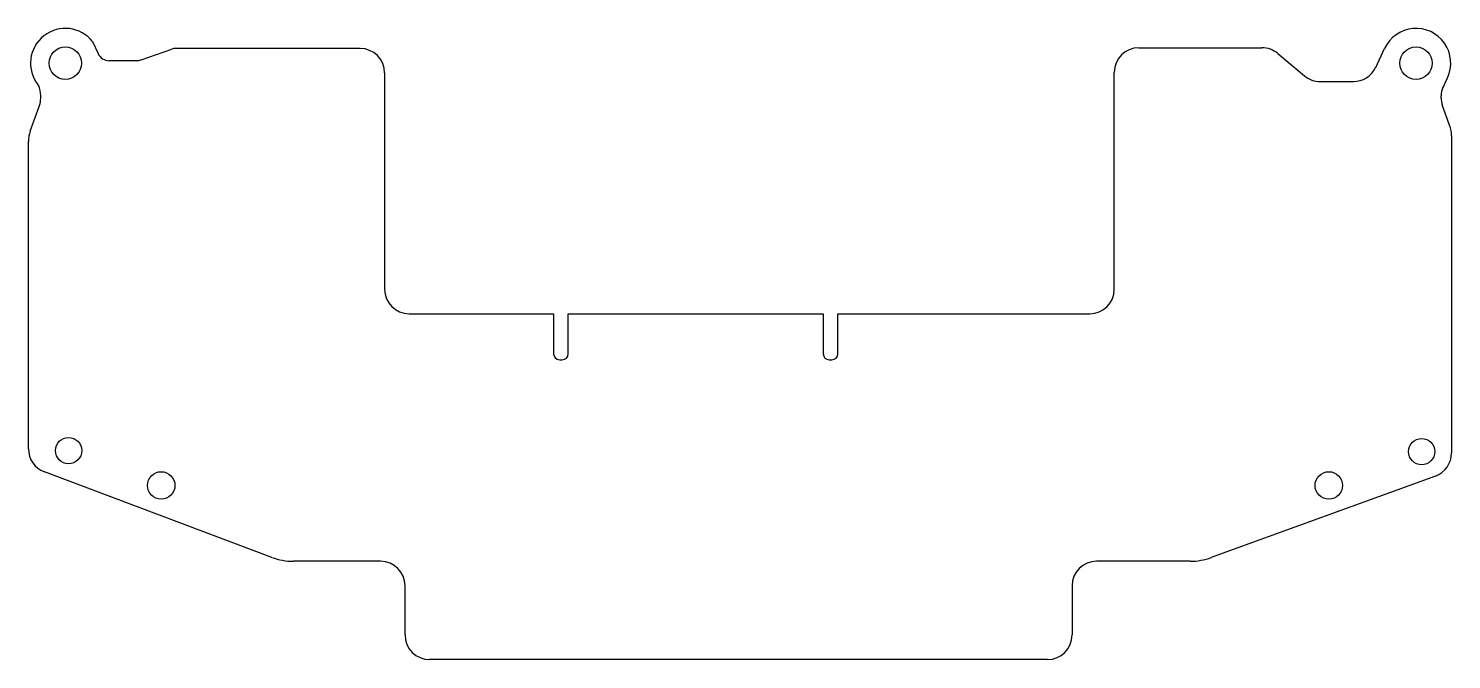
# Model space of a CAD drawing. Header units: millimetres. Extents: x -58 to 58, y -28 to 23.
import ezdxf

# ---------------------------------------------------------------- set-up
doc = ezdxf.new("R2010")
doc.units = ezdxf.units.MM
doc.layers.add('Sketch', color=7, linetype='CONTINUOUS')

msp = doc.modelspace()

# ---------------------------------------------------------------- linework, layer by layer
at = {"layer": 'Sketch'}
for p, q in [((-52.76, 22.15), (-52.3, 21.18)), ((-48.81, 20.66), (-46.31, 21.54)), ((-30.98, 21.6), (-45.98, 21.6)), ((32.42, 21.65), (42.44, 21.65)), ((43.73, 21.18), (45.89, 19.37)), ((51.7, 20.05), (52.41, 21.59)), ((-49.15, 20.6), (-51.4, 20.6)), ((-57.19, 18.65), (-57.16, 18.59)), ((-28.98, 19.6), (-28.98, 2)), ((30.42, 2), (30.42, 19.65)), ((47.18, 18.9), (49.88, 18.9)), ((57.18, 18.43), (57.54, 19.2)), ((-56.98, 17.56), (-56.98, 17.74)), ((57.02, 17.56), (57.02, 17.74)), ((-57.83, 14.87), (-57.1, 16.87)), ((57.72, 15.35), (57.12, 17)), ((-57.98, -11), (-57.98, 14.01)), ((57.87, 14.49), (57.87, -11.33)), ((-26.98, 0), (-15.23, 0)), ((-15.23, 0), (-15.23, -3.25)), ((-14.03, -3.25), (-14.03, 0)), ((-14.03, 0), (6.72, 0)), ((6.72, 0), (6.72, -3.25)), ((7.92, -3.25), (7.92, 0)), ((7.92, 0), (28.42, 0)), ((-14.73, -3.75), (-14.53, -3.75)), ((7.22, -3.75), (7.42, -3.75)), ((-38.17, -19.83), (-56.68, -12.87)), ((56.56, -13.21), (38.31, -19.85)), ((-29.32, -20.15), (-36.41, -20.15)), ((36.6, -20.15), (28.98, -20.15)), ((-27.32, -26.15), (-27.32, -22.15)), ((26.98, -22.15), (26.98, -26.15)), ((24.98, -28.15), (-25.32, -28.15))]:
    msp.add_line(p, q, dxfattribs=at)
for centre, radius in [((-54.98, 20.4), 1.32), ((54.98, 20.4), 1.32), ((-54.71, -11.14), 1.07), ((55.44, -11.22), 1.07), ((-47.17, -13.98), 1.12), ((47.88, -13.98), 1.12)]:
    msp.add_circle(centre, radius, dxfattribs=at)
for centre, radius, start, end in [((-54.98, 20.4), 2.83, 38.232, -141.768), ((54.98, 20.4), 2.83, -25, 155), ((-51.4, 21.6), 1, -155, -90), ((-45.98, 20.6), 1, 90, 109.4825), ((-30.98, 19.6), 2, 0, 90), ((32.42, 19.65), 2, 90, 180), ((42.44, 19.65), 2, 50, 90), ((-49.15, 21.6), 1, -90, -70.5175), ((49.88, 20.9), 2, -90, -25), ((-58.98, 17.74), 2, 0, 25), ((47.18, 20.9), 2, -130, -90), ((-58.98, 17.56), 2, -20, 0), ((58.66, 17.74), 1.64, 155, 180), ((58.66, 17.56), 1.64, 180, -160), ((55.37, 14.49), 2.5, 0, 20), ((-55.48, 14.01), 2.5, 160, 180), ((-26.98, 2), 2, -180, -90), ((28.42, 2), 2, -90, 0), ((-14.73, -3.25), 0.5, 180, -90), ((-14.53, -3.25), 0.5, -90, 0), ((7.22, -3.25), 0.5, 180, -90), ((7.42, -3.25), 0.5, -90, 0), ((-55.98, -11), 2, 180, -110.5966), ((55.87, -11.33), 2, -70, 0), ((-36.41, -15.15), 5, -110.5966, -90), ((-29.32, -22.15), 2, 0, 90), ((28.98, -22.15), 2, 90, 180), ((36.6, -15.15), 5, -90, -70), ((-25.32, -26.15), 2, 180, -90), ((24.98, -26.15), 2, -90, 0)]:
    msp.add_arc(centre, radius, start, end, dxfattribs=at)

doc.saveas('drawing.dxf')
